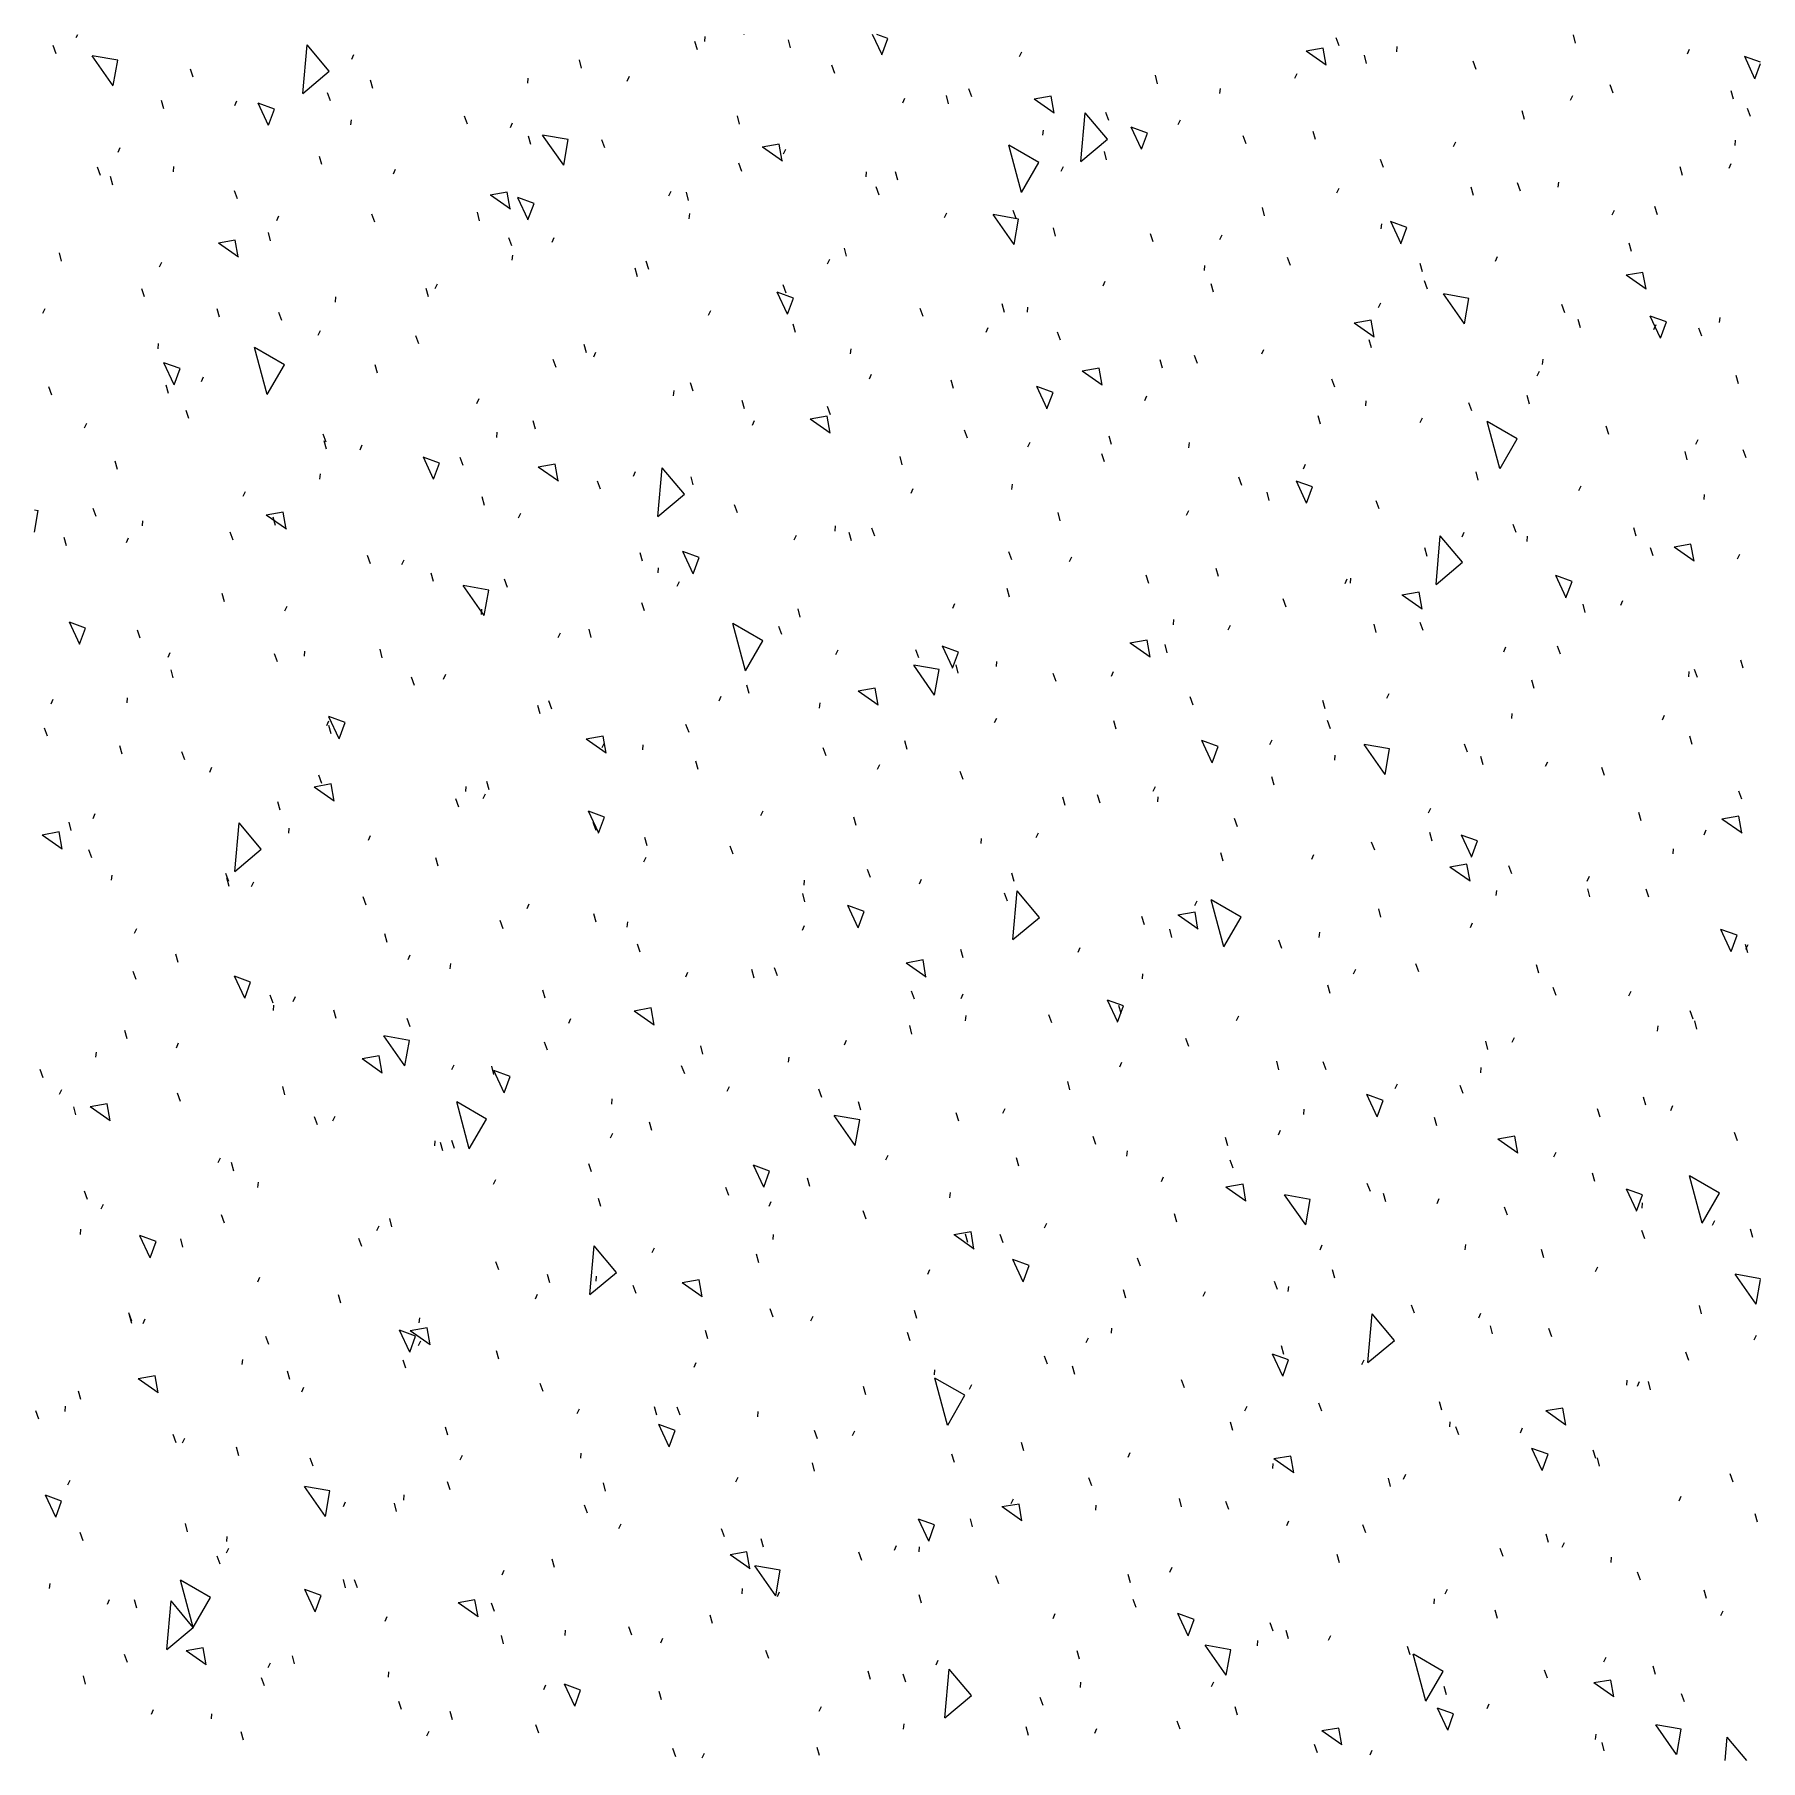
# Model space of a CAD drawing. Header units: millimetres. Extents: x 0 to 100, y 0 to 100.
import ezdxf

# ---------------------------------------------------------------- set-up
doc = ezdxf.new("R2010")
doc.units = ezdxf.units.MM
for name, pattern in [('K5LT32768', [0]), ('K5LT32769', [0]), ('K5LT32770', [0]), ('K5LT32771', [0]), ('K5LT32772', [0]), ('K5LT32773', [0]), ('K5LT32774', [0]), ('K5LT32775', [0]), ('K5LT32776', [0]), ('K5LT32777', [0]), ('K5LT32778', [0]), ('K5LT32779', [0]), ('K5LT32780', [0]), ('K5LT32781', [0]), ('K5LT32782', [0]), ('K5LT32783', [0]), ('K5LT32784', [0]), ('K5LT32785', [0]), ('K5LT32786', [0])]:
    doc.linetypes.add(name, pattern=pattern)

msp = doc.modelspace()

# ---------------------------------------------------------------- linework, layer by layer
at = {"color": 7, "linetype": 'K5LT32784', "lineweight": 18}
for p, q in [((2.42, 99.83), (2.5, 100)), ((41.11, 99.99), (41.11, 100)), ((57.07, 98.73), (57.2, 99)), ((95.77, 98.89), (95.89, 99.16)), ((18.38, 98.57), (18.51, 98.84)), ((34.34, 97.3), (34.47, 97.58)), ((73.03, 97.47), (73.16, 97.74)), ((11.61, 95.88), (11.73, 96.15)), ((50.3, 96.04), (50.43, 96.31)), ((89, 96.2), (89.12, 96.47)), ((66.26, 94.78), (66.39, 95.05)), ((27.57, 94.61), (27.7, 94.89)), ((4.84, 93.19), (4.96, 93.46)), ((43.4, 93.08), (43.53, 93.35)), ((82.22, 93.51), (82.35, 93.78)), ((20.8, 91.92), (20.92, 92.2)), ((59.49, 92.09), (59.62, 92.36)), ((98.18, 92.25), (98.31, 92.52)), ((75.45, 90.82), (75.58, 91.09)), ((36.76, 90.66), (36.89, 90.93)), ((14.03, 89.23), (14.15, 89.5)), ((52.72, 89.4), (52.85, 89.67)), ((91.41, 89.56), (91.54, 89.83)), ((29.99, 87.97), (30.11, 88.24)), ((68.68, 88.13), (68.81, 88.4)), ((84.64, 86.87), (84.77, 87.14)), ((7.25, 86.54), (7.38, 86.81)), ((45.95, 86.71), (46.07, 86.98)), ((23.22, 85.28), (23.34, 85.55)), ((61.91, 85.44), (62.04, 85.71)), ((0.48, 83.85), (0.61, 84.12)), ((39.05, 83.74), (39.18, 84.01)), ((77.87, 84.18), (78, 84.45)), ((55.14, 82.75), (55.26, 83.02)), ((93.83, 82.91), (93.96, 83.19)), ((16.44, 82.59), (16.57, 82.86)), ((32.41, 81.32), (32.53, 81.6)), ((71.1, 81.49), (71.23, 81.76)), ((9.67, 79.9), (9.8, 80.17)), ((48.37, 80.06), (48.49, 80.33)), ((87.06, 80.22), (87.19, 80.49)), ((64.33, 78.8), (64.45, 79.07)), ((25.63, 78.63), (25.76, 78.91)), ((2.9, 77.21), (3.03, 77.48)), ((41.6, 77.37), (41.72, 77.64)), ((80.29, 77.53), (80.42, 77.8)), ((18.86, 75.94), (18.99, 76.22)), ((57.56, 76.11), (57.68, 76.38)), ((96.25, 76.27), (96.38, 76.54)), ((73.52, 74.84), (73.64, 75.11)), ((34.7, 74.41), (34.82, 74.68)), ((12.09, 73.25), (12.22, 73.53)), ((50.79, 73.42), (50.91, 73.69)), ((89.48, 73.58), (89.61, 73.85)), ((28.05, 71.99), (28.18, 72.26)), ((66.75, 72.15), (66.87, 72.42)), ((82.71, 70.89), (82.83, 71.16)), ((5.32, 70.56), (5.45, 70.83)), ((44.01, 70.73), (44.14, 71)), ((21.28, 69.3), (21.41, 69.57)), ((59.97, 69.46), (60.1, 69.73)), ((98.67, 69.62), (98.8, 69.9)), ((37.24, 68.04), (37.37, 68.31)), ((75.94, 68.2), (76.06, 68.47)), ((53.2, 66.77), (53.33, 67.04)), ((91.9, 66.93), (92.02, 67.21)), ((14.51, 66.61), (14.64, 66.88)), ((30.34, 65.07), (30.47, 65.34)), ((69.16, 65.51), (69.29, 65.78)), ((7.74, 63.92), (7.86, 64.19)), ((46.43, 64.08), (46.56, 64.35)), ((85.13, 64.24), (85.25, 64.52)), ((62.39, 62.82), (62.52, 63.09)), ((23.7, 62.65), (23.83, 62.93)), ((0.97, 61.23), (1.09, 61.5)), ((39.66, 61.39), (39.79, 61.66)), ((78.35, 61.55), (78.48, 61.82)), ((16.93, 59.96), (17.05, 60.24)), ((55.62, 60.13), (55.75, 60.4)), ((94.32, 60.29), (94.44, 60.56)), ((71.58, 58.86), (71.71, 59.13)), ((32.89, 58.7), (33.02, 58.97)), ((10.16, 57.27), (10.28, 57.55)), ((48.85, 57.44), (48.98, 57.71)), ((87.54, 57.6), (87.67, 57.87)), ((25.99, 55.74), (26.12, 56.01)), ((64.81, 56.17), (64.94, 56.44)), ((42.08, 54.75), (42.21, 55.02)), ((80.77, 54.91), (80.9, 55.18)), ((3.39, 54.58), (3.51, 54.86)), ((19.35, 53.32), (19.47, 53.59)), ((58.04, 53.48), (58.17, 53.75)), ((96.73, 53.64), (96.86, 53.92)), ((35.31, 52.06), (35.43, 52.33)), ((74, 52.22), (74.13, 52.49)), ((51.27, 50.79), (51.4, 51.06)), ((89.96, 50.95), (90.09, 51.23)), ((12.57, 50.63), (12.7, 50.9)), ((28.54, 49.37), (28.66, 49.64)), ((67.23, 49.53), (67.36, 49.8)), ((5.8, 47.94), (5.93, 48.21)), ((44.5, 48.1), (44.62, 48.37)), ((83.19, 48.26), (83.32, 48.54)), ((60.46, 46.84), (60.59, 47.11)), ((99.15, 47), (99.28, 47.27)), ((21.64, 46.4), (21.76, 46.67)), ((37.73, 45.41), (37.85, 45.68)), ((76.42, 45.57), (76.55, 45.85)), ((14.99, 43.98), (15.12, 44.26)), ((53.69, 44.15), (53.81, 44.42)), ((92.38, 44.31), (92.51, 44.58)), ((69.65, 42.88), (69.78, 43.15)), ((30.95, 42.72), (31.08, 42.99)), ((8.22, 41.29), (8.35, 41.57)), ((46.92, 41.46), (47.04, 41.73)), ((85.61, 41.62), (85.74, 41.89)), ((24.18, 40.03), (24.31, 40.3)), ((62.88, 40.19), (63, 40.46)), ((40.14, 38.77), (40.27, 39.04)), ((78.84, 38.93), (78.97, 39.2)), ((1.45, 38.6), (1.58, 38.88)), ((17.29, 37.07), (17.41, 37.34)), ((56.11, 37.5), (56.23, 37.77)), ((94.8, 37.66), (94.93, 37.94)), ((33.37, 36.08), (33.5, 36.35)), ((72.07, 36.24), (72.19, 36.51)), ((49.33, 34.81), (49.46, 35.08)), ((88.03, 34.97), (88.16, 35.25)), ((10.64, 34.65), (10.77, 34.92)), ((26.6, 33.39), (26.73, 33.66)), ((65.3, 33.55), (65.42, 33.82)), ((3.87, 31.96), (4, 32.23)), ((42.56, 32.12), (42.69, 32.39)), ((81.26, 32.28), (81.38, 32.56)), ((58.52, 30.86), (58.65, 31.13)), ((97.22, 31.02), (97.35, 31.29)), ((19.83, 30.7), (19.96, 30.97)), ((35.79, 29.43), (35.92, 29.7)), ((74.49, 29.59), (74.61, 29.87)), ((12.93, 27.73), (13.06, 28)), ((51.75, 28.17), (51.88, 28.44)), ((90.45, 28.33), (90.57, 28.6)), ((29.02, 26.74), (29.15, 27.01)), ((67.71, 26.9), (67.84, 27.18)), ((6.29, 25.31), (6.41, 25.59)), ((44.98, 25.48), (45.11, 25.75)), ((83.68, 25.64), (83.8, 25.91)), ((22.25, 24.05), (22.38, 24.32)), ((60.94, 24.21), (61.07, 24.48)), ((99.64, 24.38), (99.76, 24.65)), ((38.21, 22.79), (38.34, 23.06)), ((76.9, 22.95), (77.03, 23.22)), ((15.48, 21.36), (15.6, 21.63)), ((54.17, 21.52), (54.3, 21.79)), ((92.87, 21.69), (92.99, 21.96)), ((31.44, 20.1), (31.57, 20.37)), ((70.13, 20.26), (70.26, 20.53)), ((47.4, 18.83), (47.53, 19.1)), ((86.09, 18.99), (86.22, 19.27)), ((8.58, 18.4), (8.71, 18.67)), ((24.67, 17.41), (24.79, 17.68)), ((63.36, 17.57), (63.49, 17.84)), ((1.93, 15.98), (2.06, 16.25)), ((40.63, 16.14), (40.76, 16.41)), ((79.32, 16.3), (79.45, 16.58)), ((56.59, 14.88), (56.72, 15.15)), ((95.28, 15.04), (95.41, 15.31)), ((17.9, 14.72), (18.02, 14.99)), ((33.86, 13.45), (33.98, 13.72)), ((72.55, 13.61), (72.68, 13.89)), ((11.12, 12.03), (11.25, 12.3)), ((49.82, 12.19), (49.95, 12.46)), ((88.51, 12.35), (88.64, 12.62)), ((27.09, 10.76), (27.21, 11.03)), ((65.78, 10.92), (65.91, 11.2)), ((4.23, 9.06), (4.35, 9.33)), ((43.05, 9.5), (43.17, 9.77)), ((81.74, 9.66), (81.87, 9.93)), ((20.31, 8.07), (20.44, 8.34)), ((59.01, 8.23), (59.14, 8.51)), ((97.7, 8.4), (97.83, 8.67)), ((36.28, 6.81), (36.4, 7.08)), ((74.97, 6.97), (75.1, 7.24)), ((13.54, 5.38), (13.67, 5.65)), ((52.24, 5.54), (52.36, 5.82)), ((90.93, 5.71), (91.06, 5.98)), ((29.5, 4.12), (29.63, 4.39)), ((68.2, 4.28), (68.32, 4.55)), ((45.47, 2.85), (45.59, 3.12)), ((84.16, 3.02), (84.29, 3.29)), ((6.77, 2.69), (6.9, 2.96)), ((22.73, 1.43), (22.86, 1.7)), ((61.43, 1.59), (61.55, 1.86)), ((38.69, 0.16), (38.82, 0.43)), ((77.39, 0.32), (77.51, 0.6))]:
    msp.add_line(p, q, dxfattribs=at)
at = {"color": 7, "linetype": 'K5LT32782', "lineweight": 18}
for p, q in [((49.11, 98.82), (48.56, 100)), ((99.68, 97.44), (99.09, 98.72)), ((13.56, 94.73), (12.96, 96.02)), ((64.14, 93.35), (63.54, 94.63)), ((28.6, 89.26), (28, 90.54)), ((79.18, 87.88), (78.58, 89.16)), ((43.63, 83.79), (43.03, 85.07)), ((94.21, 82.41), (93.61, 83.69)), ((8.09, 79.7), (7.49, 80.98)), ((58.67, 78.32), (58.07, 79.6)), ((23.12, 74.23), (22.53, 75.51)), ((73.7, 72.84), (73.11, 74.13)), ((38.16, 68.75), (37.56, 70.04)), ((88.74, 67.37), (88.14, 68.65)), ((2.62, 64.66), (2.02, 65.95)), ((53.2, 63.28), (52.6, 64.56)), ((17.65, 59.19), (17.05, 60.47)), ((68.23, 57.81), (67.63, 59.09)), ((32.69, 53.72), (32.09, 55)), ((83.27, 52.34), (82.67, 53.62)), ((47.72, 48.25), (47.12, 49.53)), ((98.3, 46.86), (97.7, 48.15)), ((12.18, 44.16), (11.58, 45.44)), ((62.76, 42.77), (62.16, 44.06)), ((27.21, 38.68), (26.62, 39.97)), ((77.79, 37.3), (77.2, 38.58)), ((42.25, 33.21), (41.65, 34.49)), ((92.83, 31.83), (92.23, 33.11)), ((6.71, 29.12), (6.11, 30.4)), ((57.28, 27.74), (56.69, 29.02)), ((21.74, 23.65), (21.14, 24.93)), ((72.32, 22.27), (71.72, 23.55)), ((36.78, 18.18), (36.18, 19.46)), ((87.36, 16.8), (86.76, 18.08)), ((1.23, 14.09), (0.63, 15.37)), ((51.81, 12.71), (51.21, 13.99)), ((16.27, 8.62), (15.67, 9.9)), ((66.85, 7.23), (66.25, 8.51)), ((31.3, 3.14), (30.71, 4.42)), ((81.88, 1.76), (81.29, 3.04))]:
    msp.add_line(p, q, dxfattribs=at)
at = {"color": 7, "linetype": 'K5LT32781', "lineweight": 18}
for p, q in [((49.44, 99.77), (48.8, 100)), ((100, 98.39), (99.08, 98.73)), ((13.9, 95.68), (12.96, 96.02)), ((64.48, 94.29), (63.54, 94.64)), ((28.94, 90.2), (28, 90.55)), ((79.51, 88.82), (78.57, 89.16)), ((43.97, 84.73), (43.03, 85.07)), ((94.55, 83.35), (93.61, 83.69)), ((8.43, 80.64), (7.49, 80.98)), ((59.01, 79.26), (58.07, 79.6)), ((23.46, 75.17), (22.52, 75.51)), ((74.04, 73.79), (73.1, 74.13)), ((38.5, 69.7), (37.56, 70.04)), ((89.08, 68.31), (88.14, 68.66)), ((2.96, 65.61), (2.02, 65.95)), ((53.53, 64.22), (52.59, 64.57)), ((17.99, 60.13), (17.05, 60.48)), ((68.57, 58.75), (67.63, 59.09)), ((33.03, 54.66), (32.09, 55)), ((83.6, 53.28), (82.66, 53.62)), ((48.06, 49.19), (47.12, 49.53)), ((98.64, 47.81), (97.7, 48.15)), ((12.52, 45.1), (11.58, 45.44)), ((63.1, 43.72), (62.16, 44.06)), ((27.55, 39.63), (26.61, 39.97)), ((78.13, 38.24), (77.19, 38.59)), ((42.59, 34.15), (41.65, 34.5)), ((93.17, 32.77), (92.23, 33.11)), ((7.05, 30.06), (6.11, 30.41)), ((57.62, 28.68), (56.68, 29.02)), ((22.08, 24.59), (21.14, 24.93)), ((72.66, 23.21), (71.72, 23.55)), ((37.12, 19.12), (36.18, 19.46)), ((87.69, 17.74), (86.75, 18.08)), ((1.57, 15.03), (0.63, 15.37)), ((52.15, 13.65), (51.21, 13.99)), ((16.61, 9.56), (15.67, 9.9)), ((67.19, 8.17), (66.25, 8.52)), ((31.64, 4.08), (30.71, 4.43)), ((82.22, 2.7), (81.28, 3.04))]:
    msp.add_line(p, q, dxfattribs=at)
at = {"color": 7, "linetype": 'K5LT32786', "lineweight": 18}
for p, q in [((1.25, 98.89), (1.08, 99.36)), ((38.42, 99.12), (38.25, 99.59)), ((75.58, 99.34), (75.41, 99.81)), ((46.36, 97.75), (46.19, 98.22)), ((83.53, 97.98), (83.36, 98.45)), ((9.2, 97.53), (9.03, 98)), ((91.47, 96.61), (91.3, 97.08)), ((17.14, 96.16), (16.97, 96.63)), ((54.31, 96.39), (54.14, 96.86)), ((25.09, 94.8), (24.92, 95.27)), ((62.25, 95.02), (62.08, 95.49)), ((99.42, 95.25), (99.25, 95.72)), ((70.2, 93.66), (70.03, 94.13)), ((33.04, 93.43), (32.87, 93.9)), ((3.82, 91.84), (3.65, 92.31)), ((40.98, 92.07), (40.81, 92.54)), ((78.15, 92.29), (77.98, 92.76)), ((48.93, 90.7), (48.76, 91.17)), ((86.09, 90.93), (85.92, 91.4)), ((11.76, 90.48), (11.59, 90.95)), ((94.04, 89.56), (93.87, 90.03)), ((19.71, 89.12), (19.54, 89.59)), ((56.87, 89.34), (56.7, 89.81)), ((27.66, 87.75), (27.48, 88.22)), ((64.82, 87.98), (64.65, 88.45)), ((72.77, 86.61), (72.59, 87.08)), ((35.6, 86.39), (35.43, 86.86)), ((6.38, 84.8), (6.21, 85.27)), ((43.55, 85.02), (43.38, 85.49)), ((80.71, 85.25), (80.54, 85.72)), ((51.49, 83.66), (51.32, 84.13)), ((88.66, 83.88), (88.49, 84.35)), ((14.33, 83.43), (14.16, 83.9)), ((22.27, 82.07), (22.1, 82.54)), ((59.44, 82.29), (59.27, 82.76)), ((96.6, 82.52), (96.43, 82.99)), ((30.22, 80.7), (30.05, 81.17)), ((67.38, 80.93), (67.21, 81.4)), ((75.33, 79.56), (75.16, 80.03)), ((1, 79.11), (0.83, 79.58)), ((38.17, 79.34), (38, 79.81)), ((8.95, 77.75), (8.78, 78.22)), ((46.11, 77.97), (45.94, 78.44)), ((83.28, 78.2), (83.11, 78.67)), ((54.06, 76.61), (53.89, 77.08)), ((91.22, 76.83), (91.05, 77.3)), ((16.89, 76.38), (16.72, 76.85)), ((24.84, 75.02), (24.67, 75.49)), ((62, 75.24), (61.83, 75.71)), ((99.17, 75.47), (99, 75.94)), ((32.79, 73.66), (32.61, 74.13)), ((69.95, 73.88), (69.78, 74.35)), ((3.57, 72.07), (3.4, 72.54)), ((40.73, 72.29), (40.56, 72.76)), ((77.9, 72.52), (77.73, 72.99)), ((11.51, 70.7), (11.34, 71.17)), ((48.68, 70.93), (48.51, 71.4)), ((85.84, 71.15), (85.67, 71.62)), ((56.62, 69.56), (56.45, 70.03)), ((93.79, 69.79), (93.62, 70.26)), ((19.46, 69.34), (19.29, 69.81)), ((27.4, 67.97), (27.23, 68.44)), ((64.57, 68.2), (64.4, 68.67)), ((35.35, 66.61), (35.18, 67.08)), ((72.52, 66.83), (72.34, 67.3)), ((6.13, 65.02), (5.96, 65.49)), ((43.3, 65.24), (43.13, 65.71)), ((80.46, 65.47), (80.29, 65.94)), ((14.08, 63.65), (13.91, 64.12)), ((51.24, 63.88), (51.07, 64.35)), ((88.41, 64.1), (88.24, 64.57)), ((96.35, 62.74), (96.18, 63.21)), ((22.02, 62.29), (21.85, 62.76)), ((59.19, 62.51), (59.02, 62.98)), ((29.97, 60.92), (29.8, 61.39)), ((67.13, 61.15), (66.96, 61.62)), ((37.92, 59.56), (37.74, 60.03)), ((75.08, 59.78), (74.91, 60.25)), ((0.75, 59.34), (0.58, 59.81)), ((8.7, 57.97), (8.53, 58.44)), ((45.86, 58.2), (45.69, 58.67)), ((83.03, 58.42), (82.86, 58.89)), ((16.64, 56.61), (16.47, 57.08)), ((53.81, 56.83), (53.64, 57.3)), ((90.97, 57.06), (90.8, 57.53)), ((98.92, 55.69), (98.75, 56.16)), ((24.59, 55.24), (24.42, 55.71)), ((61.75, 55.47), (61.58, 55.94)), ((32.54, 53.88), (32.36, 54.35)), ((69.7, 54.1), (69.53, 54.57)), ((77.65, 52.74), (77.47, 53.21)), ((3.32, 52.29), (3.15, 52.76)), ((40.48, 52.51), (40.31, 52.98)), ((11.26, 50.92), (11.09, 51.39)), ((48.43, 51.15), (48.26, 51.62)), ((85.59, 51.37), (85.42, 51.84)), ((19.21, 49.56), (19.04, 50.03)), ((56.37, 49.78), (56.2, 50.25)), ((93.54, 50.01), (93.37, 50.48)), ((27.15, 48.19), (26.98, 48.66)), ((64.32, 48.42), (64.15, 48.89)), ((35.1, 46.83), (34.93, 47.3)), ((72.26, 47.05), (72.09, 47.52)), ((80.21, 45.69), (80.04, 46.16)), ((5.88, 45.24), (5.71, 45.71)), ((43.05, 45.46), (42.88, 45.93)), ((13.83, 43.88), (13.66, 44.35)), ((50.99, 44.1), (50.82, 44.57)), ((88.16, 44.32), (87.99, 44.79)), ((58.94, 42.74), (58.77, 43.21)), ((96.1, 42.96), (95.93, 43.43)), ((21.77, 42.51), (21.6, 42.98)), ((29.72, 41.15), (29.55, 41.62)), ((66.88, 41.37), (66.71, 41.84)), ((0.5, 39.56), (0.33, 40.03)), ((37.67, 39.78), (37.49, 40.25)), ((74.83, 40.01), (74.66, 40.48)), ((82.78, 38.64), (82.6, 39.11)), ((8.45, 38.19), (8.28, 38.66)), ((45.61, 38.42), (45.44, 38.89)), ((16.39, 36.83), (16.22, 37.3)), ((53.56, 37.05), (53.39, 37.52)), ((90.72, 37.28), (90.55, 37.75)), ((61.5, 35.69), (61.33, 36.16)), ((98.67, 35.91), (98.5, 36.38)), ((24.34, 35.46), (24.17, 35.93)), ((32.28, 34.1), (32.11, 34.57)), ((69.45, 34.32), (69.28, 34.79)), ((40.23, 32.73), (40.06, 33.2)), ((77.4, 32.96), (77.22, 33.43)), ((3.07, 32.51), (2.9, 32.98)), ((85.34, 31.59), (85.17, 32.06)), ((11.01, 31.14), (10.84, 31.61)), ((48.18, 31.37), (48.01, 31.84)), ((18.96, 29.78), (18.79, 30.25)), ((56.12, 30), (55.95, 30.47)), ((93.29, 30.23), (93.12, 30.7)), ((64.07, 28.64), (63.9, 29.11)), ((26.9, 28.42), (26.73, 28.89)), ((34.85, 27.05), (34.68, 27.52)), ((72.01, 27.28), (71.84, 27.75)), ((42.8, 25.69), (42.62, 26.16)), ((79.96, 25.91), (79.79, 26.38)), ((5.63, 25.46), (5.46, 25.93)), ((87.91, 24.55), (87.74, 25.02)), ((13.58, 24.1), (13.41, 24.57)), ((50.74, 24.32), (50.57, 24.79)), ((21.52, 22.73), (21.35, 23.2)), ((58.69, 22.96), (58.52, 23.43)), ((95.85, 23.18), (95.68, 23.65)), ((66.63, 21.59), (66.46, 22.06)), ((29.47, 21.37), (29.3, 21.84)), ((0.25, 19.78), (0.08, 20.25)), ((37.41, 20), (37.24, 20.47)), ((74.58, 20.23), (74.41, 20.7)), ((45.36, 18.64), (45.19, 19.11)), ((82.53, 18.86), (82.35, 19.33)), ((8.2, 18.41), (8.03, 18.88)), ((16.14, 17.05), (15.97, 17.52)), ((53.31, 17.27), (53.14, 17.74)), ((90.47, 17.5), (90.3, 17.97)), ((24.09, 15.68), (23.92, 16.15)), ((61.25, 15.91), (61.08, 16.38)), ((98.42, 16.13), (98.25, 16.6)), ((69.2, 14.54), (69.03, 15.01)), ((32.03, 14.32), (31.86, 14.79)), ((2.82, 12.73), (2.64, 13.2)), ((39.98, 12.96), (39.81, 13.43)), ((77.14, 13.18), (76.97, 13.65)), ((47.93, 11.59), (47.76, 12.06)), ((85.09, 11.82), (84.92, 12.29)), ((10.76, 11.37), (10.59, 11.84)), ((18.71, 10), (18.54, 10.47)), ((55.87, 10.23), (55.7, 10.7)), ((93.04, 10.45), (92.87, 10.92)), ((26.65, 8.64), (26.48, 9.11)), ((63.82, 8.86), (63.65, 9.33)), ((34.6, 7.27), (34.43, 7.74)), ((71.76, 7.5), (71.59, 7.97)), ((5.38, 5.68), (5.21, 6.15)), ((42.55, 5.91), (42.37, 6.38)), ((79.71, 6.13), (79.54, 6.6)), ((50.49, 4.54), (50.32, 5.01)), ((87.66, 4.77), (87.48, 5.24)), ((13.33, 4.32), (13.16, 4.79)), ((21.27, 2.95), (21.1, 3.42)), ((58.44, 3.18), (58.27, 3.65)), ((95.6, 3.4), (95.43, 3.87)), ((29.22, 1.59), (29.05, 2.06)), ((66.38, 1.81), (66.21, 2.28)), ((37.16, 0.22), (36.99, 0.69)), ((74.33, 0.45), (74.16, 0.92))]:
    msp.add_line(p, q, dxfattribs=at)
at = {"color": 7, "linetype": 'K5LT32770', "lineweight": 18}
for p, q in [((15.55, 96.59), (15.8, 99.41)), ((60.63, 92.65), (60.88, 95.46)), ((36.12, 72.08), (36.36, 74.9)), ((81.2, 68.13), (81.45, 70.95)), ((11.6, 51.51), (11.85, 54.33)), ((56.69, 47.57), (56.93, 50.38)), ((32.17, 27), (32.42, 29.81)), ((77.26, 23.05), (77.5, 25.87)), ((7.66, 6.43), (7.91, 9.25)), ((52.74, 2.48), (52.99, 5.3)), ((97.95, 0), (98.07, 1.36))]:
    msp.add_line(p, q, dxfattribs=at)
at = {"color": 7, "linetype": 'K5LT32769', "lineweight": 18}
for p, q in [((17.08, 97.88), (15.8, 99.41)), ((62.16, 93.93), (60.88, 95.47)), ((37.65, 73.37), (36.36, 74.9)), ((82.73, 69.42), (81.45, 70.95)), ((13.14, 52.8), (11.85, 54.33)), ((58.22, 48.85), (56.93, 50.38)), ((33.71, 28.28), (32.42, 29.81)), ((78.79, 24.34), (77.5, 25.87)), ((9.19, 7.71), (7.91, 9.25)), ((54.28, 3.77), (52.99, 5.3)), ((99.21, 0), (98.07, 1.36))]:
    msp.add_line(p, q, dxfattribs=at)
at = {"color": 7, "linetype": 'K5LT32783', "lineweight": 18}
for p, q in [((38.83, 99.59), (38.85, 99.89)), ((78.93, 99), (78.95, 99.3)), ((28.58, 97.18), (28.6, 97.48)), ((68.68, 96.58), (68.71, 96.88)), ((18.33, 94.76), (18.36, 95.06)), ((58.43, 94.17), (58.46, 94.46)), ((98.53, 93.57), (98.56, 93.87)), ((8.05, 92.05), (8.08, 92.35)), ((48.18, 91.75), (48.21, 92.05)), ((88.28, 91.15), (88.31, 91.45)), ((37.93, 89.33), (37.96, 89.63)), ((78.03, 88.74), (78.06, 89.04)), ((27.68, 86.92), (27.71, 87.22)), ((67.78, 86.32), (67.81, 86.62)), ((17.43, 84.5), (17.46, 84.8)), ((57.53, 83.91), (57.56, 84.2)), ((97.63, 83.31), (97.66, 83.61)), ((7.16, 81.79), (7.18, 82.09)), ((47.28, 81.49), (47.31, 81.79)), ((87.38, 80.89), (87.41, 81.19)), ((37.03, 79.07), (37.06, 79.37)), ((77.13, 78.48), (77.16, 78.77)), ((26.78, 76.66), (26.81, 76.96)), ((66.88, 76.06), (66.91, 76.36)), ((16.53, 74.24), (16.56, 74.54)), ((56.63, 73.64), (56.66, 73.94)), ((96.73, 73.05), (96.76, 73.35)), ((6.26, 71.53), (6.28, 71.83)), ((46.38, 71.23), (46.41, 71.53)), ((86.49, 70.63), (86.51, 70.93)), ((36.13, 68.81), (36.16, 69.11)), ((76.24, 68.22), (76.26, 68.51)), ((25.89, 66.4), (25.91, 66.7)), ((65.99, 65.8), (66.01, 66.1)), ((15.64, 63.98), (15.66, 64.28)), ((55.74, 63.38), (55.76, 63.68)), ((95.84, 62.79), (95.86, 63.09)), ((5.36, 61.27), (5.39, 61.56)), ((45.49, 60.97), (45.51, 61.27)), ((85.59, 60.37), (85.61, 60.67)), ((35.24, 58.55), (35.26, 58.85)), ((75.34, 57.95), (75.36, 58.25)), ((24.99, 56.14), (25.01, 56.43)), ((65.09, 55.54), (65.11, 55.84)), ((14.74, 53.72), (14.76, 54.02)), ((54.84, 53.12), (54.86, 53.42)), ((94.94, 52.53), (94.97, 52.82)), ((4.46, 51.01), (4.49, 51.3)), ((44.59, 50.71), (44.62, 51.01)), ((84.69, 50.11), (84.72, 50.41)), ((34.34, 48.29), (34.37, 48.59)), ((74.44, 47.69), (74.47, 47.99)), ((24.09, 45.87), (24.12, 46.17)), ((64.19, 45.28), (64.22, 45.58)), ((13.84, 43.46), (13.87, 43.76)), ((53.94, 42.86), (53.97, 43.16)), ((94.04, 42.26), (94.07, 42.56)), ((3.56, 40.74), (3.59, 41.04)), ((43.69, 40.45), (43.72, 40.74)), ((83.79, 39.85), (83.82, 40.15)), ((33.44, 38.03), (33.47, 38.33)), ((73.54, 37.43), (73.57, 37.73)), ((23.19, 35.61), (23.22, 35.91)), ((63.29, 35.02), (63.32, 35.32)), ((12.94, 33.2), (12.97, 33.5)), ((53.04, 32.6), (53.07, 32.9)), ((93.14, 32), (93.17, 32.3)), ((2.67, 30.48), (2.69, 30.78)), ((42.79, 30.19), (42.82, 30.48)), ((82.89, 29.59), (82.92, 29.89)), ((32.54, 27.77), (32.57, 28.07)), ((72.64, 27.17), (72.67, 27.47)), ((22.29, 25.35), (22.32, 25.65)), ((62.4, 24.76), (62.42, 25.05)), ((12.04, 22.94), (12.07, 23.24)), ((52.15, 22.34), (52.17, 22.64)), ((92.25, 21.74), (92.27, 22.04)), ((1.77, 20.22), (1.8, 20.52)), ((41.9, 19.92), (41.92, 20.22)), ((82, 19.33), (82.02, 19.63)), ((31.65, 17.51), (31.67, 17.81)), ((71.75, 16.91), (71.77, 17.21)), ((21.4, 15.09), (21.42, 15.39)), ((61.5, 14.5), (61.52, 14.79)), ((11.15, 12.68), (11.17, 12.98)), ((51.25, 12.08), (51.27, 12.38)), ((91.35, 11.48), (91.37, 11.78)), ((0.87, 9.96), (0.9, 10.26)), ((41, 9.66), (41.02, 9.96)), ((81.1, 9.07), (81.12, 9.37)), ((30.75, 7.25), (30.77, 7.55)), ((70.85, 6.65), (70.88, 6.95)), ((20.5, 4.83), (20.53, 5.13)), ((60.6, 4.23), (60.63, 4.53)), ((10.25, 2.42), (10.28, 2.71)), ((50.35, 1.82), (50.38, 2.12)), ((90.45, 1.22), (90.48, 1.52))]:
    msp.add_line(p, q, dxfattribs=at)
at = {"color": 7, "linetype": 'K5LT32785', "lineweight": 18}
for p, q in [((43.81, 99.22), (43.68, 99.7)), ((89.29, 99.5), (89.16, 99.98)), ((31.7, 98.05), (31.57, 98.53)), ((77.18, 98.33), (77.05, 98.81)), ((19.6, 96.87), (19.47, 97.36)), ((65.07, 97.15), (64.94, 97.64)), ((7.49, 95.7), (7.36, 96.18)), ((52.96, 95.98), (52.83, 96.46)), ((98.44, 96.26), (98.31, 96.74)), ((40.85, 94.8), (40.73, 95.29)), ((86.33, 95.08), (86.2, 95.57)), ((28.75, 93.63), (28.62, 94.11)), ((74.22, 93.91), (74.09, 94.39)), ((62.11, 92.74), (61.99, 93.22)), ((16.64, 92.46), (16.51, 92.94)), ((50.01, 91.56), (49.88, 92.05)), ((95.48, 91.84), (95.35, 92.33)), ((4.53, 91.28), (4.4, 91.77)), ((83.37, 90.67), (83.24, 91.15)), ((37.9, 90.39), (37.77, 90.87)), ((25.79, 89.21), (25.66, 89.7)), ((71.27, 89.49), (71.14, 89.98)), ((13.68, 88.04), (13.55, 88.52)), ((59.16, 88.32), (59.03, 88.8)), ((1.57, 86.87), (1.44, 87.35)), ((47.05, 87.15), (46.92, 87.63)), ((92.53, 87.43), (92.4, 87.91)), ((34.94, 85.97), (34.81, 86.46)), ((80.42, 86.25), (80.29, 86.74)), ((22.83, 84.8), (22.7, 85.28)), ((68.31, 85.08), (68.18, 85.56)), ((10.72, 83.62), (10.59, 84.11)), ((56.2, 83.9), (56.07, 84.39)), ((44.09, 82.73), (43.96, 83.21)), ((89.57, 83.01), (89.44, 83.49)), ((31.98, 81.56), (31.85, 82.04)), ((77.46, 81.84), (77.33, 82.32)), ((65.35, 80.66), (65.22, 81.15)), ((19.87, 80.38), (19.74, 80.87)), ((98.72, 79.77), (98.59, 80.25)), ((7.76, 79.21), (7.63, 79.69)), ((53.24, 79.49), (53.11, 79.97)), ((86.61, 78.59), (86.48, 79.08)), ((41.13, 78.31), (41, 78.8)), ((29.02, 77.14), (28.89, 77.62)), ((74.5, 77.42), (74.37, 77.9)), ((16.91, 75.97), (16.79, 76.45)), ((62.39, 76.25), (62.26, 76.73)), ((4.81, 74.79), (4.68, 75.28)), ((50.28, 75.07), (50.15, 75.56)), ((95.76, 75.35), (95.63, 75.84)), ((38.17, 73.9), (38.05, 74.38)), ((83.65, 74.18), (83.52, 74.66)), ((26.07, 72.72), (25.94, 73.21)), ((71.54, 73), (71.41, 73.49)), ((13.96, 71.55), (13.83, 72.03)), ((59.43, 71.83), (59.3, 72.31)), ((47.33, 70.66), (47.2, 71.14)), ((92.8, 70.94), (92.67, 71.42)), ((1.85, 70.38), (1.72, 70.86)), ((80.69, 69.76), (80.56, 70.25)), ((35.22, 69.48), (35.09, 69.97)), ((68.59, 68.59), (68.46, 69.07)), ((23.11, 68.31), (22.98, 68.79)), ((11, 67.13), (10.87, 67.62)), ((56.48, 67.41), (56.35, 67.9)), ((89.84, 66.52), (89.72, 67)), ((44.37, 66.24), (44.24, 66.72)), ((32.26, 65.07), (32.13, 65.55)), ((77.74, 65.35), (77.61, 65.83)), ((20.15, 63.89), (20.02, 64.38)), ((65.63, 64.17), (65.5, 64.66)), ((8.04, 62.72), (7.91, 63.2)), ((53.52, 63), (53.39, 63.48)), ((99, 63.28), (98.87, 63.76)), ((41.41, 61.82), (41.28, 62.31)), ((86.89, 62.1), (86.76, 62.59)), ((29.3, 60.65), (29.17, 61.13)), ((74.78, 60.93), (74.65, 61.41)), ((62.67, 59.76), (62.54, 60.24)), ((17.19, 59.48), (17.06, 59.96)), ((50.56, 58.58), (50.43, 59.07)), ((96.04, 58.86), (95.91, 59.35)), ((5.08, 58.3), (4.95, 58.79)), ((83.93, 57.69), (83.8, 58.17)), ((38.45, 57.41), (38.32, 57.89)), ((26.34, 56.23), (26.21, 56.72)), ((71.82, 56.51), (71.69, 57)), ((14.23, 55.06), (14.1, 55.54)), ((59.71, 55.34), (59.58, 55.82)), ((2.13, 53.89), (2, 54.37)), ((47.6, 54.17), (47.47, 54.65)), ((93.08, 54.45), (92.95, 54.93)), ((35.49, 52.99), (35.36, 53.48)), ((80.97, 53.27), (80.84, 53.76)), ((23.39, 51.82), (23.26, 52.3)), ((68.86, 52.1), (68.73, 52.58)), ((11.28, 50.64), (11.15, 51.13)), ((56.75, 50.92), (56.62, 51.41)), ((44.64, 49.75), (44.52, 50.23)), ((90.12, 50.03), (89.99, 50.51)), ((32.54, 48.58), (32.41, 49.06)), ((78.01, 48.86), (77.88, 49.34)), ((65.9, 47.68), (65.78, 48.17)), ((20.43, 47.4), (20.3, 47.89)), ((99.27, 46.79), (99.14, 47.27)), ((8.32, 46.23), (8.19, 46.71)), ((53.8, 46.51), (53.67, 46.99)), ((87.16, 45.61), (87.03, 46.1)), ((41.69, 45.33), (41.56, 45.82)), ((29.58, 44.16), (29.45, 44.64)), ((75.06, 44.44), (74.93, 44.92)), ((17.47, 42.99), (17.34, 43.47)), ((62.95, 43.27), (62.82, 43.75)), ((5.36, 41.81), (5.23, 42.3)), ((50.84, 42.09), (50.71, 42.58)), ((96.32, 42.37), (96.19, 42.85)), ((38.73, 40.92), (38.6, 41.4)), ((84.21, 41.2), (84.08, 41.68)), ((26.62, 39.74), (26.49, 40.23)), ((72.1, 40.02), (71.97, 40.51)), ((14.51, 38.57), (14.38, 39.05)), ((59.99, 38.85), (59.86, 39.33)), ((47.88, 37.68), (47.75, 38.16)), ((93.36, 37.96), (93.23, 38.44)), ((2.4, 37.4), (2.27, 37.88)), ((81.25, 36.78), (81.12, 37.26)), ((35.77, 36.5), (35.64, 36.99)), ((69.14, 35.61), (69.01, 36.09)), ((23.66, 35.33), (23.53, 35.81)), ((11.55, 34.15), (11.42, 34.64)), ((57.03, 34.43), (56.9, 34.92)), ((90.4, 33.54), (90.27, 34.02)), ((44.92, 33.26), (44.79, 33.74)), ((32.81, 32.09), (32.68, 32.57)), ((78.29, 32.37), (78.16, 32.85)), ((20.7, 30.91), (20.58, 31.4)), ((66.18, 31.19), (66.05, 31.67)), ((8.6, 29.74), (8.47, 30.22)), ((54.07, 30.02), (53.94, 30.5)), ((99.55, 30.3), (99.42, 30.78)), ((41.96, 28.84), (41.84, 29.33)), ((87.44, 29.12), (87.31, 29.61)), ((29.86, 27.67), (29.73, 28.15)), ((75.33, 27.95), (75.2, 28.43)), ((63.22, 26.78), (63.09, 27.26)), ((17.75, 26.5), (17.62, 26.98)), ((51.12, 25.6), (50.99, 26.08)), ((96.59, 25.88), (96.46, 26.36)), ((5.64, 25.32), (5.51, 25.81)), ((84.48, 24.71), (84.35, 25.19)), ((39.01, 24.43), (38.88, 24.91)), ((72.38, 23.53), (72.25, 24.02)), ((26.9, 23.25), (26.77, 23.74)), ((14.79, 22.08), (14.66, 22.56)), ((60.27, 22.36), (60.14, 22.84)), ((2.68, 20.91), (2.55, 21.39)), ((48.16, 21.19), (48.03, 21.67)), ((93.63, 21.47), (93.51, 21.95)), ((36.05, 20.01), (35.92, 20.49)), ((81.53, 20.29), (81.4, 20.77)), ((23.94, 18.84), (23.81, 19.32)), ((69.42, 19.12), (69.29, 19.6)), ((11.83, 17.66), (11.7, 18.15)), ((57.31, 17.94), (57.18, 18.43)), ((45.2, 16.77), (45.07, 17.25)), ((90.68, 17.05), (90.55, 17.53)), ((33.09, 15.6), (32.96, 16.08)), ((78.57, 15.88), (78.44, 16.36)), ((66.46, 14.7), (66.33, 15.18)), ((20.98, 14.42), (20.85, 14.9)), ((54.35, 13.53), (54.22, 14.01)), ((99.83, 13.81), (99.7, 14.29)), ((8.87, 13.25), (8.74, 13.73)), ((87.72, 12.63), (87.59, 13.12)), ((42.24, 12.35), (42.11, 12.84)), ((30.13, 11.18), (30, 11.66)), ((75.61, 11.46), (75.48, 11.94)), ((18.02, 10.01), (17.9, 10.49)), ((63.5, 10.29), (63.37, 10.77)), ((5.92, 8.83), (5.79, 9.31)), ((51.39, 9.11), (51.26, 9.59)), ((96.87, 9.39), (96.74, 9.87)), ((39.28, 7.94), (39.15, 8.42)), ((84.76, 8.22), (84.63, 8.7)), ((27.18, 6.76), (27.05, 7.25)), ((72.65, 7.04), (72.52, 7.53)), ((15.07, 5.59), (14.94, 6.07)), ((60.54, 5.87), (60.41, 6.35)), ((48.43, 4.7), (48.31, 5.18)), ((93.91, 4.98), (93.78, 5.46)), ((2.96, 4.42), (2.83, 4.9)), ((36.33, 3.52), (36.2, 4)), ((81.8, 3.8), (81.67, 4.28)), ((69.69, 2.63), (69.57, 3.11)), ((24.22, 2.35), (24.09, 2.83)), ((12.11, 1.17), (11.98, 1.66)), ((57.59, 1.45), (57.46, 1.94)), ((90.95, 0.56), (90.82, 1.04)), ((45.48, 0.28), (45.35, 0.76))]:
    msp.add_line(p, q, dxfattribs=at)
at = {"color": 7, "linetype": 'K5LT32780', "lineweight": 18}
for p, q in [((49.1, 98.83), (49.44, 99.77)), ((99.68, 97.44), (100, 98.33)), ((13.56, 94.74), (13.9, 95.68)), ((64.14, 93.35), (64.48, 94.29)), ((28.59, 89.26), (28.94, 90.2)), ((79.17, 87.88), (79.51, 88.82)), ((43.63, 83.79), (43.97, 84.73)), ((94.21, 82.41), (94.55, 83.35)), ((8.09, 79.7), (8.43, 80.64)), ((58.66, 78.32), (59.01, 79.26)), ((23.12, 74.23), (23.46, 75.17)), ((73.7, 72.85), (74.04, 73.79)), ((38.16, 68.76), (38.5, 69.7)), ((88.73, 67.37), (89.08, 68.31)), ((2.61, 64.67), (2.96, 65.61)), ((53.19, 63.28), (53.53, 64.22)), ((17.65, 59.19), (17.99, 60.13)), ((68.23, 57.81), (68.57, 58.75)), ((32.68, 53.72), (33.03, 54.66)), ((83.26, 52.34), (83.6, 53.28)), ((47.72, 48.25), (48.06, 49.19)), ((98.3, 46.87), (98.64, 47.81)), ((12.18, 44.16), (12.52, 45.1)), ((62.75, 42.78), (63.1, 43.72)), ((27.21, 38.69), (27.55, 39.63)), ((77.79, 37.3), (78.13, 38.24)), ((42.25, 33.21), (42.59, 34.15)), ((92.82, 31.83), (93.17, 32.77)), ((6.7, 29.12), (7.05, 30.06)), ((57.28, 27.74), (57.62, 28.68)), ((21.74, 23.65), (22.08, 24.59)), ((72.32, 22.27), (72.66, 23.21)), ((36.78, 18.18), (37.12, 19.12)), ((87.35, 16.8), (87.69, 17.74)), ((1.23, 14.09), (1.57, 15.03)), ((51.81, 12.71), (52.15, 13.65)), ((16.27, 8.62), (16.61, 9.56)), ((66.85, 7.23), (67.19, 8.17)), ((31.3, 3.14), (31.64, 4.08)), ((81.88, 1.76), (82.22, 2.7))]:
    msp.add_line(p, q, dxfattribs=at)
at = {"color": 7, "linetype": 'K5LT32778', "lineweight": 18}
for p, q in [((74.66, 99.2), (73.67, 99.03)), ((58.9, 96.43), (57.92, 96.25)), ((43.15, 93.65), (42.16, 93.47)), ((27.39, 90.87), (26.4, 90.69)), ((11.63, 88.09), (10.65, 87.92)), ((93.19, 86.22), (92.21, 86.05)), ((77.44, 83.45), (76.45, 83.27)), ((61.68, 80.67), (60.7, 80.49)), ((45.92, 77.89), (44.94, 77.72)), ((30.17, 75.11), (29.18, 74.94)), ((14.41, 72.33), (13.42, 72.16)), ((95.97, 70.47), (94.99, 70.29)), ((80.22, 67.69), (79.23, 67.52)), ((64.46, 64.91), (63.47, 64.74)), ((48.7, 62.13), (47.72, 61.96)), ((32.94, 59.35), (31.96, 59.18)), ((17.19, 56.58), (16.2, 56.4)), ((98.75, 54.71), (97.77, 54.54)), ((1.43, 53.8), (0.45, 53.62)), ((82.99, 51.93), (82.01, 51.76)), ((67.24, 49.15), (66.25, 48.98)), ((51.48, 46.38), (50.5, 46.2)), ((35.72, 43.6), (34.74, 43.42)), ((19.97, 40.82), (18.98, 40.65)), ((4.21, 38.04), (3.22, 37.87)), ((85.77, 36.18), (84.79, 36)), ((70.02, 33.4), (69.03, 33.22)), ((54.26, 30.62), (53.27, 30.45)), ((38.5, 27.84), (37.52, 27.67)), ((22.74, 25.06), (21.76, 24.89)), ((6.99, 22.28), (6, 22.11)), ((88.55, 20.42), (87.57, 20.25)), ((72.79, 17.64), (71.81, 17.47)), ((57.04, 14.86), (56.05, 14.69)), ((41.28, 12.08), (40.3, 11.91)), ((25.52, 9.31), (24.54, 9.13)), ((9.77, 6.53), (8.78, 6.35)), ((91.33, 4.66), (90.34, 4.49)), ((75.57, 1.88), (74.59, 1.71))]:
    msp.add_line(p, q, dxfattribs=at)
at = {"color": 7, "linetype": 'K5LT32779', "lineweight": 18}
for p, q in [((74.84, 98.22), (73.68, 99.03)), ((59.08, 95.44), (57.92, 96.25)), ((43.33, 92.66), (42.17, 93.47)), ((27.57, 89.88), (26.41, 90.69)), ((11.81, 87.1), (10.65, 87.92)), ((93.37, 85.24), (92.22, 86.05)), ((77.62, 82.46), (76.46, 83.27)), ((61.86, 79.68), (60.7, 80.49)), ((46.1, 76.9), (44.94, 77.72)), ((30.35, 74.13), (29.19, 74.94)), ((14.59, 71.35), (13.43, 72.16)), ((96.15, 69.48), (94.99, 70.29)), ((80.4, 66.7), (79.24, 67.52)), ((64.64, 63.93), (63.48, 64.74)), ((48.88, 61.15), (47.72, 61.96)), ((33.12, 58.37), (31.96, 59.18)), ((17.37, 55.59), (16.21, 56.4)), ((98.93, 53.73), (97.77, 54.54)), ((1.61, 52.81), (0.45, 53.62)), ((83.17, 50.95), (82.01, 51.76)), ((67.42, 48.17), (66.26, 48.98)), ((51.66, 45.39), (50.5, 46.2)), ((35.9, 42.61), (34.74, 43.42)), ((20.14, 39.83), (18.99, 40.65)), ((4.39, 37.06), (3.23, 37.87)), ((85.95, 35.19), (84.79, 36)), ((70.19, 32.41), (69.03, 33.22)), ((54.44, 29.63), (53.28, 30.45)), ((38.68, 26.86), (37.52, 27.67)), ((22.92, 24.08), (21.76, 24.89)), ((7.16, 21.3), (6.01, 22.11)), ((88.73, 19.43), (87.57, 20.25)), ((72.97, 16.66), (71.81, 17.47)), ((57.21, 13.88), (56.06, 14.69)), ((41.46, 11.1), (40.3, 11.91)), ((25.7, 8.32), (24.54, 9.13)), ((9.94, 5.54), (8.78, 6.35)), ((91.51, 3.68), (90.35, 4.49)), ((75.75, 0.9), (74.59, 1.71))]:
    msp.add_line(p, q, dxfattribs=at)
at = {"color": 7, "linetype": 'K5LT32777', "lineweight": 18}
for p, q in [((74.83, 98.22), (74.66, 99.2)), ((59.08, 95.44), (58.9, 96.43)), ((43.32, 92.66), (43.15, 93.65)), ((27.56, 89.88), (27.39, 90.87)), ((11.8, 87.11), (11.63, 88.09)), ((93.37, 85.24), (93.19, 86.22)), ((77.61, 82.46), (77.44, 83.45)), ((61.85, 79.68), (61.68, 80.67)), ((46.1, 76.91), (45.92, 77.89)), ((30.34, 74.13), (30.17, 75.11)), ((14.58, 71.35), (14.41, 72.33)), ((96.15, 69.48), (95.97, 70.47)), ((80.39, 66.7), (80.22, 67.69)), ((64.63, 63.93), (64.46, 64.91)), ((48.88, 61.15), (48.7, 62.13)), ((33.12, 58.37), (32.94, 59.35)), ((17.36, 55.59), (17.19, 56.58)), ((98.92, 53.73), (98.75, 54.71)), ((1.6, 52.81), (1.43, 53.8)), ((83.17, 50.95), (82.99, 51.93)), ((67.41, 48.17), (67.24, 49.15)), ((51.65, 45.39), (51.48, 46.38)), ((35.9, 42.61), (35.72, 43.6)), ((20.14, 39.83), (19.97, 40.82)), ((4.38, 37.06), (4.21, 38.04)), ((85.95, 35.19), (85.77, 36.18)), ((70.19, 32.41), (70.02, 33.4)), ((54.43, 29.63), (54.26, 30.62)), ((38.68, 26.86), (38.5, 27.84)), ((22.92, 24.08), (22.74, 25.06)), ((7.16, 21.3), (6.99, 22.28)), ((88.72, 19.43), (88.55, 20.42)), ((72.97, 16.66), (72.79, 17.64)), ((57.21, 13.88), (57.04, 14.86)), ((41.45, 11.1), (41.28, 12.08)), ((25.7, 8.32), (25.52, 9.31)), ((9.94, 5.54), (9.77, 6.53)), ((91.5, 3.68), (91.33, 4.66)), ((75.75, 0.9), (75.57, 1.88))]:
    msp.add_line(p, q, dxfattribs=at)
at = {"color": 7, "linetype": 'K5LT32775', "lineweight": 18}
for p, q in [((4.82, 98.51), (3.34, 98.77)), ((30.92, 93.91), (29.44, 94.17)), ((57.02, 89.31), (55.54, 89.57)), ((83.11, 84.71), (81.64, 84.97)), ((0.22, 72.41), (0, 72.45)), ((26.32, 67.81), (24.84, 68.07)), ((52.41, 63.21), (50.94, 63.47)), ((78.51, 58.61), (77.03, 58.87)), ((21.72, 41.72), (20.24, 41.98)), ((47.81, 37.11), (46.34, 37.37)), ((73.91, 32.51), (72.43, 32.77)), ((100, 27.91), (98.53, 28.17)), ((17.11, 15.62), (15.64, 15.88)), ((43.21, 11.02), (41.73, 11.28)), ((69.31, 6.42), (67.83, 6.68)), ((95.41, 1.81), (93.93, 2.07))]:
    msp.add_line(p, q, dxfattribs=at)
at = {"color": 7, "linetype": 'K5LT32776', "lineweight": 18}
for p, q in [((4.56, 97.03), (3.34, 98.77)), ((30.66, 92.43), (29.44, 94.17)), ((56.75, 87.83), (55.54, 89.57)), ((82.85, 83.23), (81.64, 84.97)), ((26.06, 66.34), (24.84, 68.07)), ((52.15, 61.73), (50.94, 63.47)), ((78.25, 57.13), (77.03, 58.87)), ((21.45, 40.24), (20.24, 41.98)), ((47.55, 35.64), (46.33, 37.37)), ((73.65, 31.04), (72.43, 32.77)), ((99.75, 26.43), (98.53, 28.17)), ((16.85, 14.14), (15.64, 15.88)), ((42.95, 9.54), (41.73, 11.28)), ((69.05, 4.94), (67.83, 6.68)), ((95.14, 0.34), (93.93, 2.07))]:
    msp.add_line(p, q, dxfattribs=at)
at = {"color": 7, "linetype": 'K5LT32774', "lineweight": 18}
for p, q in [((4.56, 97.04), (4.82, 98.51)), ((30.66, 92.43), (30.92, 93.91)), ((56.76, 87.83), (57.02, 89.31)), ((82.85, 83.23), (83.11, 84.71)), ((0, 71.17), (0.22, 72.42)), ((26.06, 66.34), (26.32, 67.81)), ((52.15, 61.73), (52.41, 63.21)), ((78.25, 57.13), (78.51, 58.61)), ((21.45, 40.24), (21.72, 41.72)), ((47.55, 35.64), (47.81, 37.11)), ((73.65, 31.04), (73.91, 32.51)), ((99.75, 26.43), (100, 27.87)), ((16.85, 14.14), (17.11, 15.62)), ((42.95, 9.54), (43.21, 11.02)), ((69.05, 4.94), (69.31, 6.42)), ((95.15, 0.34), (95.41, 1.81))]:
    msp.add_line(p, q, dxfattribs=at)
at = {"color": 7, "linetype": 'K5LT32768', "lineweight": 18}
for p, q in [((15.55, 96.59), (17.08, 97.88)), ((60.63, 92.65), (62.16, 93.93)), ((36.12, 72.08), (37.65, 73.37)), ((81.2, 68.14), (82.73, 69.42)), ((11.6, 51.51), (13.14, 52.8)), ((56.69, 47.57), (58.22, 48.85)), ((32.17, 27), (33.71, 28.28)), ((77.26, 23.05), (78.79, 24.34)), ((7.66, 6.43), (9.19, 7.71)), ((52.74, 2.48), (54.28, 3.77))]:
    msp.add_line(p, q, dxfattribs=at)
at = {"color": 7, "linetype": 'K5LT32772', "lineweight": 18}
for p, q in [((58.19, 92.58), (56.46, 93.58)), ((14.48, 80.87), (12.75, 81.87)), ((85.91, 76.58), (84.17, 77.58)), ((42.19, 64.87), (40.46, 65.87)), ((69.91, 48.87), (68.17, 49.87)), ((26.19, 37.16), (24.46, 38.16)), ((97.62, 32.87), (95.89, 33.87)), ((53.91, 21.16), (52.17, 22.16)), ((10.19, 9.45), (8.46, 10.45)), ((81.62, 5.16), (79.89, 6.16))]:
    msp.add_line(p, q, dxfattribs=at)
at = {"color": 7, "linetype": 'K5LT32773', "lineweight": 18}
for p, q in [((57.19, 90.85), (56.46, 93.58)), ((13.48, 79.14), (12.75, 81.87)), ((84.9, 74.85), (84.17, 77.58)), ((41.19, 63.14), (40.46, 65.87)), ((68.9, 47.14), (68.17, 49.87)), ((25.19, 35.43), (24.46, 38.16)), ((96.62, 31.14), (95.88, 33.87)), ((52.9, 19.43), (52.17, 22.16)), ((9.19, 7.71), (8.46, 10.45)), ((80.62, 3.43), (79.88, 6.16))]:
    msp.add_line(p, q, dxfattribs=at)
at = {"color": 7, "linetype": 'K5LT32771', "lineweight": 18}
for p, q in [((57.19, 90.85), (58.19, 92.58)), ((13.48, 79.14), (14.48, 80.87)), ((84.91, 74.85), (85.91, 76.58)), ((41.19, 63.14), (42.19, 64.87)), ((68.91, 47.14), (69.91, 48.87)), ((25.19, 35.43), (26.19, 37.16)), ((96.62, 31.14), (97.62, 32.87)), ((52.91, 19.43), (53.91, 21.16)), ((9.19, 7.71), (10.19, 9.45)), ((80.62, 3.43), (81.62, 5.16))]:
    msp.add_line(p, q, dxfattribs=at)

doc.saveas('drawing.dxf')
